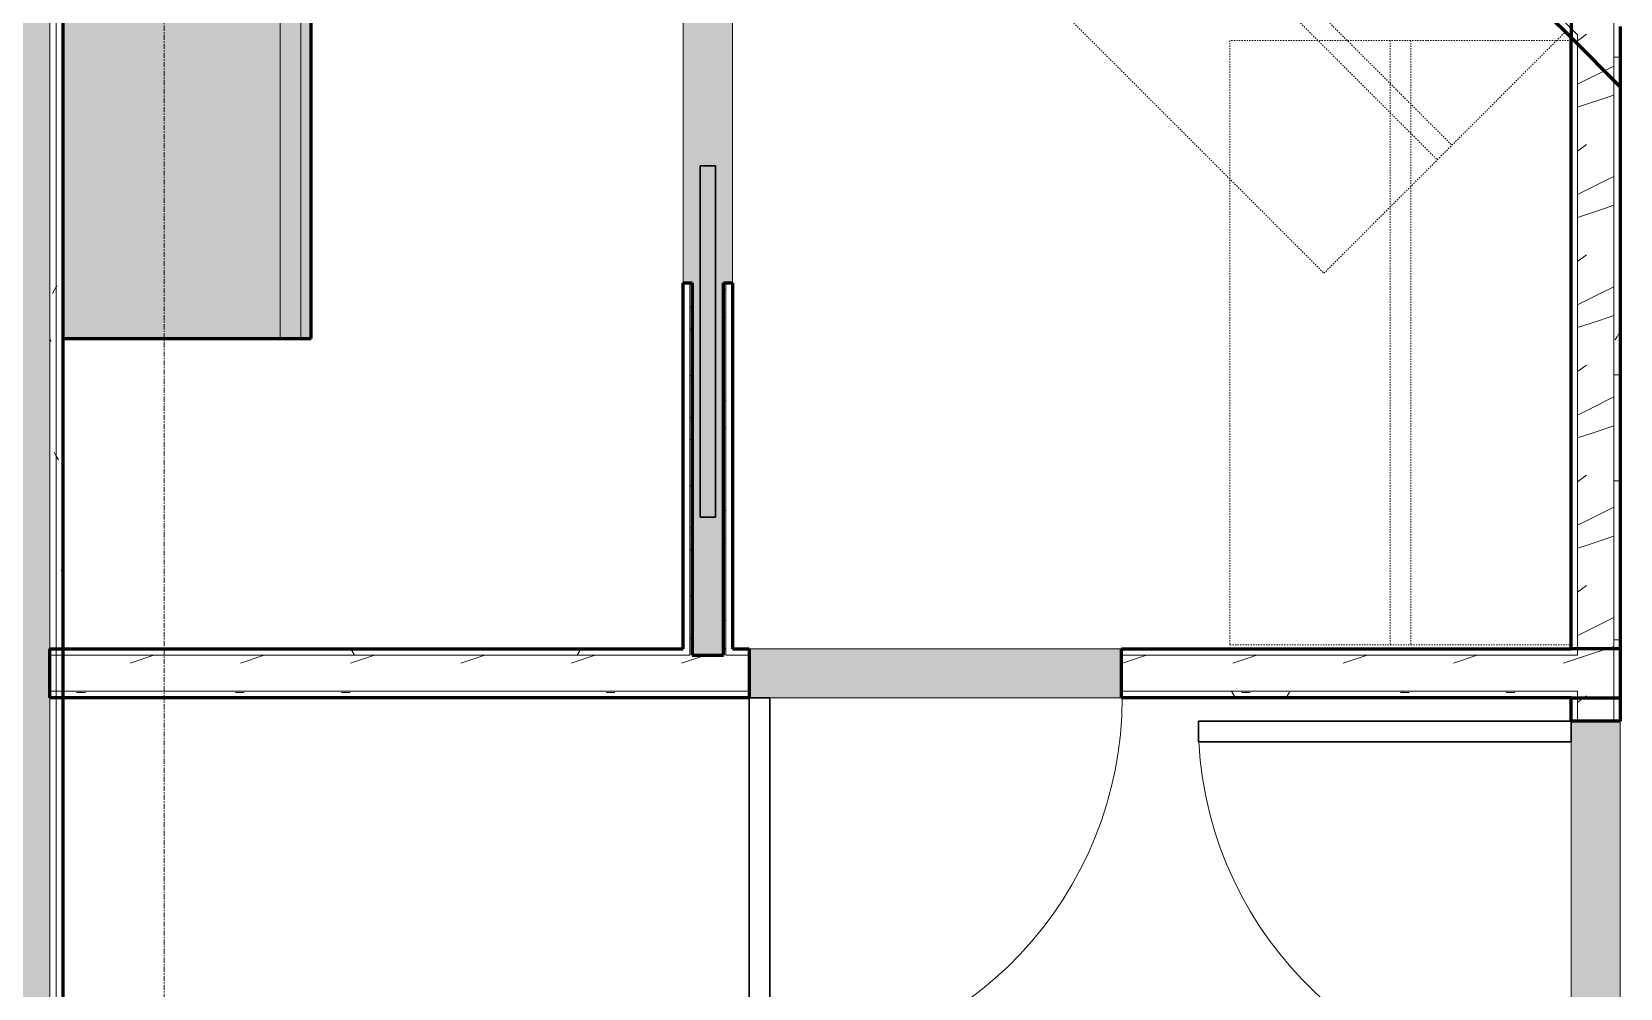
# Model space of a CAD drawing. Header units: inches. Extents: x -4061 to -1937, y 10959 to 12323.
# Drawn here: x -2513.1 to -2359.5, y 11409.5 to 11502 of the extents above; entities that cross this region are included whole.
import ezdxf

# ---------------------------------------------------------------- set-up
doc = ezdxf.new("R2010")
doc.units = ezdxf.units.IN
doc.header["$MEASUREMENT"] = 0
doc.linetypes.add('Dash', pattern=[0.25, 0.125, -0.125])
doc.linetypes.add('Grid Line 1_2_', pattern=[0.875, 0.5, -0.125, 0.125, -0.125])
for name, color, linetype, lineweight in [('0-1', 7, 'Continuous', 5), ('0-2', 10, 'Continuous', 18), ('A-DOOR-1', 7, 'Continuous', 9), ('A-DOOR-2', 50, 'Continuous', 30), ('A-WALL', 113, 'Continuous', 18), ('A-WALL-1', 8, 'Continuous', 5), ('A-WALL-2', 250, 'Continuous', 60), ('A-WALL-3', 10, 'Continuous', 18), ('A-WALL-PATT-1', 7, 'Continuous', 9), ('A-WALL-PATT-2', 55, 'Continuous', 9), ('A-WALL-PATT-6', 111, 'Continuous', 9), ('I-WALL-2', 2, 'Continuous', 60), ('Q-CASE-1', 53, 'Continuous', 9), ('Q-CASE-2', 250, 'Continuous', 60), ('Q-CASE-3', 7, 'Continuous', 9), ('Q-CASE-HDLN-1', 7, 'Dash', 9), ('S-GRID-1', 1, 'Grid Line 1_2_', 9)]:
    doc.layers.add(name, color=color, linetype=linetype, lineweight=lineweight)
pattern_1 = [(0, (0, 0), (20.48, 5.12), [0.845, -14.515, 0.845, -14.515, -81.92]), (0, (0, 0), (20.48, 5.12), [-30.72, 0.845, -29.875, 0.845, -14.515, -35.84]), (0, (0, 0), (20.48, 5.12), [-76.8, 0.845, -9.395, 0.845, -24.755]), (120, (7.68, 2.56), (-14.67405, 15.1762003), [0.845, -14.515, 0.845, -14.515, -81.92]), (120, (7.68, 2.56), (-14.67405, 15.1762003), [-30.72, 0.845, -29.875, 0.845, -14.515, -35.84]), (120, (7.68, 2.56), (-14.67405, 15.1762003), [-76.8, 0.845, -9.395, 0.845, -24.755]), (240, (10.24, 12.8), (-5.80595, -20.2962003), [0.845, -14.515, 0.845, -14.515, -81.92]), (240, (10.24, 12.8), (-5.80595, -20.2962003), [-30.72, 0.845, -29.875, 0.845, -14.515, -35.84]), (240, (10.24, 12.8), (-5.80595, -20.2962003), [-76.8, 0.845, -9.395, 0.845, -24.755])]
pattern_2 = [(216.87, (4.265, 10.662), (31.9871619, 21.32545714), [5.331, -47.981]), (206.565, (10.662, 7.464), (-10.662476, -10.6620098), [11.921, -11.921]), (198.435, (10.662, 2.132), (-21.32449365, -10.6625869), [6.744, -26.974])]

# ---------------------------------------------------------------- blocks, each defined once
blk = doc.blocks.new('Single-Flush - 36_ x 84_-1372839-ENLARGED RCP - 1ST FLOOR PLAN - EAST')
at = {"layer": 'A-DOOR-1'}
blk.add_arc((18, 2.37), 36.07, 93.1789, 180, dxfattribs=at)
at = {"layer": 'A-DOOR-2'}
for p, q in [((16, 2.37), (16, 38.39)), ((18, 38.39), (16, 38.39)), ((18, 2.37), (18, 38.39)), ((18, 2.37), (16, 2.37))]:
    blk.add_line(p, q, dxfattribs=at)
blk = doc.blocks.new('OD_CW_Base Cabinet - OD_CW_Base Cabinet-1953906-ENLARGED RCP - 1ST FLOOR PLAN - EAST')
at = {"layer": 'Q-CASE-1'}
for points in [[(0.74, 24), (0.74, 3), (92.01, 3), (92.01, 24), (2.6, 24)], [(0.74, 3), (0.74, 1), (92.01, 1), (92.01, 3), (2.6, 3)], [(0.74, 0), (92.01, 0), (92.01, 1), (0.74, 1)]]:
    blk.add_hatch(color=256, dxfattribs=at).paths.add_polyline_path(points, flags=0)
at = {"layer": 'Q-CASE-2'}
for p, q in [((92.01, 24), (0.74, 24)), ((0.74, 24), (0.74, 0)), ((92.01, 0), (92.01, 24)), ((0.74, 0), (92.01, 0))]:
    blk.add_line(p, q, dxfattribs=at)
at = {"layer": 'Q-CASE-3'}
for p, q in [((0.74, 24), (0.74, 3)), ((0.74, 24), (92.01, 24)), ((92.01, 3), (92.01, 24)), ((0.74, 3), (0.74, 1)), ((0.74, 3), (92.01, 3)), ((92.01, 1), (92.01, 3)), ((0.74, 1), (0.74, 0)), ((0.74, 1), (92.01, 1)), ((0.74, 1), (92.01, 1)), ((0.74, 0), (92.01, 0)), ((92.01, 0), (92.01, 1))]:
    blk.add_line(p, q, dxfattribs=at)
blk = doc.blocks.new('Pocket_Door_2385 - 34_ x 80_-1722045-ENLARGED RCP - 1ST FLOOR PLAN - EAST')
at = {"layer": 'A-DOOR-2'}
for p, q in [((-39.67, 0.75), (-39.67, -0.75)), ((-5.67, 0.75), (-39.67, 0.75)), ((-5.67, -0.75), (-5.67, 0.75)), ((-39.67, -0.75), (-5.67, -0.75))]:
    blk.add_line(p, q, dxfattribs=at)
blk = doc.blocks.new('OD_CW_Closet - OD_CW_Closet-2204625-ENLARGED RCP - 1ST FLOOR PLAN - EAST')
at = {"layer": 'Q-CASE-HDLN-1'}
for p, q in [((69.71, -9), (69.71, 24)), ((0.74, 8.5), (69.71, 8.5)), ((0.74, 6.5), (69.71, 6.5)), ((0.74, -9), (69.71, -9))]:
    blk.add_line(p, q, dxfattribs=at)
blk = doc.blocks.new('OD_CW_Closet - OD_CW_Closet-2204626-ENLARGED RCP - 1ST FLOOR PLAN - EAST')
at = {"layer": 'Q-CASE-HDLN-1'}
for p, q in [((0.74, 24), (0.74, -9)), ((59.18, -9), (59.18, 24)), ((0.74, 8.5), (59.18, 8.5)), ((0.74, 6.5), (59.18, 6.5)), ((0.74, -9), (59.18, -9))]:
    blk.add_line(p, q, dxfattribs=at)
blk = doc.blocks.new('CTR - 1st Phase - Unit Layouts_rvt-1-ENLARGED RCP - 1ST FLOOR PLAN - EAST')
at = {"layer": 'A-WALL-1'}
for points in [[(-2446.25, 11442.34), (-2446.25, 11477.72), (-2445.37, 11477.72), (-2445.37, 11511.72), (-2450.12, 11511.72), (-2450.12, 11477.72), (-2449.25, 11477.72), (-2449.25, 11442.34)], [(-2446.25, 11441.72), (-2446.25, 11441.72), (-2446.25, 11442.34), (-2449.25, 11442.34), (-2449.24, 11441.72)], [(-2442.77, 11437.59), (-2407.75, 11437.59), (-2407.75, 11442.34), (-2443.75, 11442.34), (-2443.75, 11437.59), (-2443.35, 11437.59)], [(-2363.65, 11399.34), (-2359.52, 11399.34), (-2359.52, 11435.34), (-2364.27, 11435.34), (-2364.27, 11399.34)]]:
    blk.add_hatch(color=256, dxfattribs=at).paths.add_polyline_path(points, flags=0)
at = {"layer": 'A-WALL-PATT-1'}
h = blk.add_hatch(dxfattribs=at)
h.set_pattern_fill('FP_1', color=256, style=0, pattern_type=2)
h.set_pattern_definition(pattern_1)
h.paths.add_polyline_path([(-2363.65, 11500.8), (-2363.65, 11501.69), (-2424.1, 11562.14), (-2424.54, 11561.69), (-2364.27, 11501.43)], flags=0)
h.paths.add_polyline_path([(-2450, 11587.15), (-2449.55, 11587.59), (-2490.59, 11628.63), (-2491.03, 11628.19), (-2450.44, 11587.59)], flags=0)
h = blk.add_hatch(dxfattribs=at)
h.set_pattern_fill('FP_1', color=256, style=0, pattern_type=2)
h.set_pattern_definition(pattern_1)
h.paths.add_polyline_path([(-2360.15, 11442.34), (-2359.52, 11498.19), (-2359.52, 11502.51), (-2360.15, 11503.14), (-2360.15, 11443.71)], flags=0)
h.paths.add_polyline_path([(-2360.15, 11438.22), (-2359.52, 11438.22), (-2359.52, 11442.34), (-2360.15, 11442.34), (-2360.15, 11441.72)], flags=0)
h = blk.add_hatch(dxfattribs=at)
h.set_pattern_fill('FP_1', color=256, style=0, pattern_type=2)
h.set_pattern_definition(pattern_1)
h.paths.add_polyline_path([(-2359.52, 11442.34), (-2359.52, 11496.68), (-2360.15, 11442.34)], flags=0)
h = blk.add_hatch(dxfattribs=at)
h.set_pattern_fill('FP_1', color=256, style=0, pattern_type=2)
h.set_pattern_definition(pattern_1)
h.paths.add_polyline_path([(-2363.65, 11441.72), (-2363.65, 11442.34), (-2407.75, 11442.34), (-2407.75, 11441.72), (-2364.27, 11441.72)], flags=0)
h.paths.add_polyline_path([(-2446, 11441.72), (-2443.75, 11441.72), (-2443.75, 11442.34), (-2446, 11442.34)], flags=0)
h.paths.add_polyline_path([(-2449.5, 11441.72), (-2449.5, 11442.34), (-2510.12, 11442.34), (-2510.12, 11441.72), (-2486.12, 11441.72)], flags=0)
h = blk.add_hatch(dxfattribs=at)
h.set_pattern_fill('FP_1', color=256, style=0, pattern_type=2)
h.set_pattern_definition(pattern_1)
h.paths.add_polyline_path([(-2360.15, 11437.59), (-2359.52, 11437.59), (-2359.52, 11438.22), (-2360.15, 11438.22)], flags=0)
h.paths.add_polyline_path([(-2363.65, 11437.59), (-2363.65, 11438.22), (-2407.75, 11438.22), (-2407.75, 11437.59), (-2364.27, 11437.59)], flags=0)
h.paths.add_polyline_path([(-2443.75, 11437.59), (-2443.75, 11438.22), (-2510.12, 11438.2), (-2510.12, 11437.59), (-2449.5, 11437.59)], flags=0)
h = blk.add_hatch(dxfattribs=at)
h.set_pattern_fill('FP_1', color=256, style=0, pattern_type=2)
h.set_pattern_definition(pattern_1)
h.paths.add_polyline_path([(-2363.65, 11285.66), (-2363.65, 11399.34), (-2364.27, 11399.34), (-2364.27, 11285.66)], flags=0)
h.paths.add_polyline_path([(-2364.27, 11435.34), (-2363.65, 11435.34), (-2363.65, 11437.59), (-2364.27, 11437.59), (-2364.27, 11436.62)], flags=0)
h = blk.add_hatch(dxfattribs=at)
h.set_pattern_fill('FP_1', color=256, style=0, pattern_type=2)
h.set_pattern_definition(pattern_1)
h.paths.add_polyline_path([(-2359.52, 11285.66), (-2359.52, 11399.34), (-2360.15, 11399.34), (-2360.15, 11285.66)], flags=0)
h.paths.add_polyline_path([(-2360.15, 11435.34), (-2359.52, 11435.34), (-2359.52, 11437.59), (-2360.15, 11437.59), (-2360.15, 11436.62)], flags=0)
at = {"layer": 'A-WALL-PATT-2'}
h = blk.add_hatch(dxfattribs=at)
h.set_pattern_fill('FP_2', color=256, style=0, pattern_type=2)
h.set_pattern_definition(pattern_2)
h.paths.add_polyline_path([(-2360.15, 11498.19), (-2360.15, 11503.14), (-2421.62, 11564.61), (-2424.1, 11562.14), (-2362.76, 11500.8)], flags=0)
h.paths.add_polyline_path([(-2449.55, 11587.59), (-2447.08, 11590.07), (-2488.12, 11631.11), (-2490.59, 11628.63), (-2452.03, 11590.07)], flags=0)
h = blk.add_hatch(dxfattribs=at)
h.set_pattern_fill('FP_2', color=256, style=0, pattern_type=2)
h.set_pattern_definition(pattern_2)
h.paths.add_polyline_path([(-2449.49, 11441.72), (-2449.25, 11441.72), (-2449.25, 11477.72), (-2449.5, 11477.72), (-2449.5, 11441.72)], flags=0)
h.paths.add_polyline_path([(-2446, 11441.72), (-2446, 11477.72), (-2446.25, 11477.72), (-2446.25, 11441.72)], flags=0)
h.paths.add_polyline_path([(-2449.5, 11511.72), (-2446, 11511.72), (-2446, 11519.25), (-2449.5, 11515.75), (-2449.5, 11514.86)], flags=0)
h = blk.add_hatch(dxfattribs=at)
h.set_pattern_fill('FP_2', color=256, style=0, pattern_type=2)
h.set_pattern_definition(pattern_2)
h.paths.add_polyline_path([(-2363.65, 11442.34), (-2360.15, 11497.3), (-2360.15, 11498.19), (-2363.65, 11501.69), (-2363.65, 11445.93)], flags=0)
h.paths.add_polyline_path([(-2363.65, 11441.72), (-2360.15, 11441.72), (-2360.15, 11442.34), (-2363.65, 11442.34)], flags=0)
h = blk.add_hatch(dxfattribs=at)
h.set_pattern_fill('FP_2', color=256, style=0, pattern_type=2)
h.set_pattern_definition(pattern_2)
h.paths.add_polyline_path([(-2360.15, 11442.34), (-2360.15, 11497.3), (-2363.65, 11442.34)], flags=0)
h = blk.add_hatch(dxfattribs=at)
h.set_pattern_fill('FP_2', color=256, style=0, pattern_type=2)
h.set_pattern_definition(pattern_2)
h.paths.add_polyline_path([(-2369.19, 11438.22), (-2360.15, 11438.22), (-2360.15, 11441.72), (-2407.75, 11441.72), (-2407.75, 11438.22)], flags=0)
h.paths.add_polyline_path([(-2510.12, 11438.22), (-2443.75, 11438.22), (-2443.75, 11441.72), (-2510.12, 11441.72), (-2510.12, 11438.29), (-2511.37, 11438.22)], flags=0)
h = blk.add_hatch(dxfattribs=at)
h.set_pattern_fill('FP_2', color=256, style=0, pattern_type=2)
h.set_pattern_definition(pattern_2)
h.paths.add_polyline_path([(-2363.65, 11285.66), (-2360.15, 11285.66), (-2360.15, 11399.34), (-2363.65, 11399.34), (-2363.65, 11286.29)], flags=0)
h.paths.add_polyline_path([(-2363.65, 11437.59), (-2360.15, 11437.59), (-2360.15, 11438.22), (-2363.65, 11438.22)], flags=0)
h.paths.add_polyline_path([(-2363.65, 11435.34), (-2360.15, 11435.34), (-2363.65, 11437.59), (-2363.65, 11436.62)], flags=0)
h = blk.add_hatch(dxfattribs=at)
h.set_pattern_fill('FP_2', color=256, style=0, pattern_type=2)
h.set_pattern_definition(pattern_2)
h.paths.add_polyline_path([(-2360.15, 11435.34), (-2360.15, 11437.59), (-2363.65, 11437.59), (-2361.9, 11436.47)], flags=0)
at = {"layer": 'A-WALL-2'}
for p, q in [((-2364.27, 11501.43), (-2424.54, 11561.69)), ((-2364.27, 11501.43), (-2413.6, 11550.76)), ((-2364.27, 11508.15), (-2364.27, 11501.43)), ((-2359.52, 11502.51), (-2359.52, 11496.68)), ((-2364.27, 11442.34), (-2364.27, 11501.43)), ((-2364.27, 11442.34), (-2364.27, 11501.43)), ((-2364.27, 11501.43), (-2359.52, 11496.68)), ((-2359.52, 11496.68), (-2359.52, 11442.34)), ((-2359.52, 11496.68), (-2359.52, 11442.34)), ((-2450.12, 11442.34), (-2450.12, 11477.72)), ((-2450.12, 11477.72), (-2449.25, 11477.72)), ((-2449.25, 11477.72), (-2449.25, 11442.34)), ((-2446.25, 11442.34), (-2446.25, 11477.72)), ((-2446.25, 11477.72), (-2445.37, 11477.72)), ((-2445.37, 11477.72), (-2445.37, 11442.34)), ((-2511.37, 11437.59), (-2511.37, 11442.34)), ((-2511.37, 11442.34), (-2450.12, 11442.34)), ((-2449.25, 11442.34), (-2449.25, 11441.72)), ((-2449.25, 11441.72), (-2446.25, 11441.72)), ((-2446.25, 11441.72), (-2446.25, 11442.34)), ((-2445.37, 11442.34), (-2443.75, 11442.34)), ((-2443.75, 11442.34), (-2443.75, 11437.59)), ((-2407.75, 11437.59), (-2407.75, 11442.34)), ((-2407.75, 11442.34), (-2364.27, 11442.34)), ((-2359.52, 11442.34), (-2364.27, 11442.34)), ((-2359.52, 11442.34), (-2359.52, 11438.22)), ((-2443.75, 11437.59), (-2511.37, 11437.59)), ((-2364.27, 11437.59), (-2407.75, 11437.59)), ((-2364.27, 11435.34), (-2364.27, 11437.59)), ((-2364.27, 11435.34), (-2364.27, 11437.59)), ((-2364.27, 11437.59), (-2359.52, 11437.59)), ((-2359.52, 11438.22), (-2359.52, 11437.59)), ((-2359.52, 11437.59), (-2359.52, 11435.34)), ((-2359.52, 11437.59), (-2359.52, 11435.34)), ((-2359.52, 11435.34), (-2364.27, 11435.34)), ((-2359.52, 11435.34), (-2364.27, 11435.34))]:
    blk.add_line(p, q, dxfattribs=at)
at = {"layer": 'A-WALL-3'}
for p, q in [((-2424.1, 11562.14), (-2363.65, 11501.69)), ((-2450.12, 11511.72), (-2450.12, 11477.72)), ((-2445.37, 11477.72), (-2445.37, 11511.72)), ((-2360.15, 11498.19), (-2360.15, 11503.14)), ((-2363.65, 11500.8), (-2363.65, 11501.69)), ((-2363.65, 11442.34), (-2363.65, 11500.8)), ((-2363.65, 11442.34), (-2363.65, 11500.8)), ((-2360.15, 11497.3), (-2360.15, 11498.19)), ((-2360.15, 11442.34), (-2360.15, 11497.3)), ((-2360.15, 11442.34), (-2360.15, 11497.3)), ((-2449.5, 11477.72), (-2449.5, 11442.34)), ((-2446, 11477.72), (-2446, 11442.34)), ((-2511.37, 11441.72), (-2449.5, 11441.72)), ((-2449.5, 11441.72), (-2449.5, 11442.34)), ((-2446, 11441.72), (-2446, 11442.34)), ((-2446, 11441.72), (-2443.75, 11441.72)), ((-2407.75, 11442.34), (-2443.75, 11442.34)), ((-2407.75, 11441.72), (-2363.65, 11441.72)), ((-2363.65, 11441.72), (-2363.65, 11442.34)), ((-2360.15, 11441.72), (-2360.15, 11442.34)), ((-2360.15, 11438.22), (-2360.15, 11441.72)), ((-2511.37, 11438.22), (-2443.75, 11438.22)), ((-2443.75, 11437.59), (-2407.75, 11437.59)), ((-2407.75, 11438.22), (-2363.65, 11438.22)), ((-2363.65, 11437.59), (-2363.65, 11438.22)), ((-2363.65, 11437.59), (-2363.65, 11435.34)), ((-2363.65, 11437.59), (-2363.65, 11435.34)), ((-2360.15, 11437.59), (-2360.15, 11438.22)), ((-2360.15, 11437.59), (-2360.15, 11435.34)), ((-2360.15, 11437.59), (-2360.15, 11435.34)), ((-2364.27, 11435.34), (-2364.27, 11399.34)), ((-2364.27, 11435.34), (-2364.27, 11399.34)), ((-2359.52, 11399.34), (-2359.52, 11435.34)), ((-2359.52, 11399.34), (-2359.52, 11435.34))]:
    blk.add_line(p, q, dxfattribs=at)
at = {"layer": '0-2'}
for name, p, rotation in [('OD_CW_Base Cabinet - OD_CW_Base Cabinet-1953906-ENLARGED RCP - 1ST FLOOR PLAN - EAST', (-2486.12, 11471.6), 89.99999999998913), ('OD_CW_Closet - OD_CW_Closet-2204625-ENLARGED RCP - 1ST FLOOR PLAN - EAST', (-2431.1, 11534.31), 314.9999999999965), ('OD_CW_Closet - OD_CW_Closet-2204626-ENLARGED RCP - 1ST FLOOR PLAN - EAST', (-2388.27, 11501.9), 269.999999999986), ('Pocket_Door_2385 - 34_ x 80_-1722045-ENLARGED RCP - 1ST FLOOR PLAN - EAST', (-2447.75, 11494.72), 89.99999999999356), ('Single-Flush - 36_ x 84_-1372839-ENLARGED RCP - 1ST FLOOR PLAN - EAST', (-2425.75, 11439.97), 180), ('Single-Flush - 36_ x 84_-1372839-ENLARGED RCP - 1ST FLOOR PLAN - EAST', (-2361.9, 11417.34), 89.99999999998991)]:
    blk.add_blockref(name, p, dxfattribs=dict(at, rotation=rotation))
blk = doc.blocks.new('CTR - 1st Phase - Shell_rvt-1-ENLARGED RCP - 1ST FLOOR PLAN - EAST')
at = {"layer": 'S-GRID-1'}
blk.add_line((-2500.32, 10958.72), (-2500.32, 12290.35), dxfattribs=at)

msp = doc.modelspace()

# ---------------------------------------------------------------- hatches: boundary and pattern name
at = {"layer": 'A-WALL-PATT-6'}
h = msp.add_hatch(dxfattribs=at)
h.set_pattern_fill('FP_17', color=256, style=0, pattern_type=2)
h.set_pattern_definition([(161.57, (0.32, 0.32), (-2.560496185, -0.000537386), [0, -18.214, 2.022, 0]), (18.43, (-0.32, 0.32), (-2.560496185, 0.000537386), [0, -18.214, 2.022, 0]), (108.43, (0.32, 0.32), (1.27922091, -6.400876726), [6.07, -14.166]), (71.57, (-0.32, 0.32), (1.27922091, 6.400876726), [6.07, -14.166])])
h.paths.add_polyline_path([(-2514.87, 11285.54), (-2511.37, 11285.54), (-2511.38, 11644.59), (-2514.87, 11644.59), (-2514.87, 11286.29)], flags=0)
h = msp.add_hatch(dxfattribs=at)
h.set_pattern_fill('FP_1', color=256, style=0, pattern_type=2)
h.set_pattern_definition(pattern_1)
h.paths.add_polyline_path([(-2511.37, 11438.22), (-2510.75, 11438.25), (-2510.75, 11643.96), (-2511.37, 11643.96), (-2511.37, 11441.72)], flags=0)
h.paths.add_polyline_path([(-2510.75, 11285.54), (-2510.75, 11438.22), (-2511.37, 11438.22), (-2511.37, 11285.54)], flags=0)
h = msp.add_hatch(dxfattribs=at)
h.set_pattern_fill('FP_1', color=256, style=0, pattern_type=2)
h.set_pattern_definition(pattern_1)
h.paths.add_polyline_path([(-2510.12, 11285.54), (-2510.12, 11438.22), (-2510.75, 11438.22), (-2510.75, 11285.54)], flags=0)
h.paths.add_polyline_path([(-2510.75, 11438.25), (-2510.12, 11438.29), (-2510.12, 11643.34), (-2510.75, 11643.33), (-2510.75, 11441.72)], flags=0)

# ---------------------------------------------------------------- linework, layer by layer
at = {"layer": 'A-WALL'}
for p, q in [((-2511.37, 11644.59), (-2511.37, 11285.54)), ((-2510.75, 11643.96), (-2510.75, 11285.54))]:
    msp.add_line(p, q, dxfattribs=at)
at = {"layer": 'I-WALL-2'}
msp.add_line((-2510.12, 11472.34), (-2510.12, 11285.54), dxfattribs=at)

# ---------------------------------------------------------------- block references
at = {"layer": '0-1'}
for name in ['CTR - 1st Phase - Shell_rvt-1-ENLARGED RCP - 1ST FLOOR PLAN - EAST', 'CTR - 1st Phase - Unit Layouts_rvt-1-ENLARGED RCP - 1ST FLOOR PLAN - EAST']:
    msp.add_blockref(name, (0, 0), dxfattribs=at)

doc.saveas('drawing.dxf')
